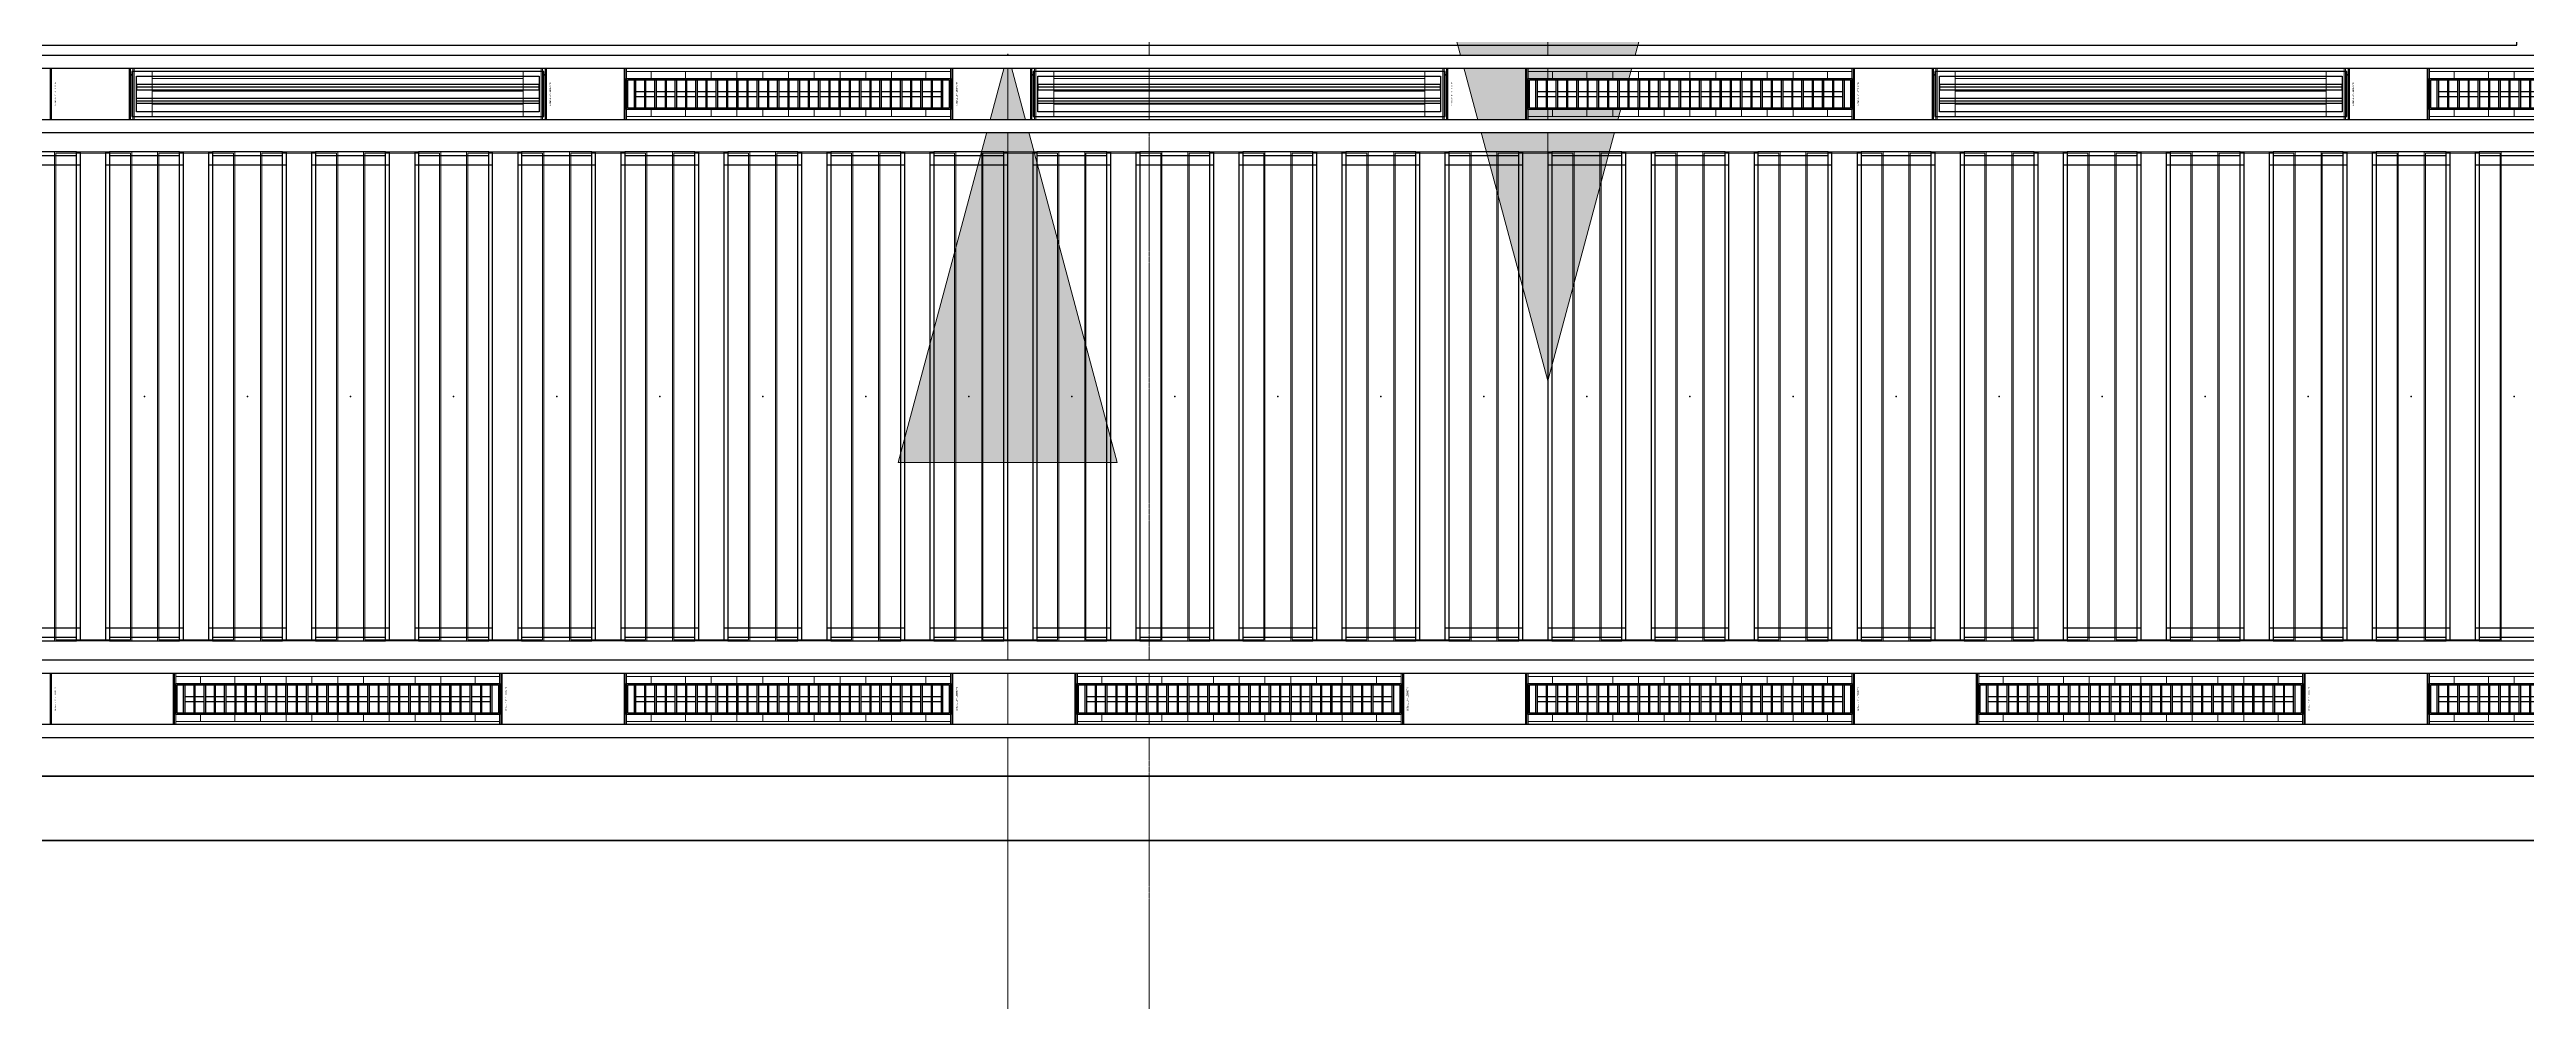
# Model space of a CAD drawing. Header units: millimetres. Extents: x 813027 to 1148939, y -931049 to -10.
# Drawn here: x 995771 to 1005388, y -115510 to -111812 of the extents above; entities that cross this region are included whole.
import ezdxf
from ezdxf.enums import TextEntityAlignment as Align

# ---------------------------------------------------------------- set-up
doc = ezdxf.new("R2010")
doc.units = ezdxf.units.MM
doc.linetypes.add('DPA_Grid _ Level 500', pattern=[5.5, 2.75, -0.75, 1.25, -0.75])
doc.linetypes.add('DPA_Hidden 50', pattern=[3, 2, -1])
for name, color, linetype in [('000 - WIPEOUT', 250, 'Continuous'), ('001 - ASCESSORIES', 1, 'Continuous'), ('A04_TUBE SERIES', 2, 'Continuous'), ('A11_ALU.SOLID SHEET', 7, 'Continuous')]:
    doc.layers.add(name, color=color, linetype=linetype)
for name, color, linetype, lineweight in [('A-GLAZ-CURT', 2, 'Continuous', 9), ('G-ANNO-TEXT', 3, 'Continuous', 9), ('I-WALL-E', 2, 'Continuous', 25), ('S-GRID', 251, 'Continuous', 9), ('WALL-E', 2, 'Continuous', 25)]:
    doc.layers.add(name, color=color, linetype=linetype, lineweight=lineweight)

# ---------------------------------------------------------------- blocks, each defined once
blk = doc.blocks.new('DPA_CP_Metal Ceiling Panel - Vertical Panel with Gap-13988918-4160 - LOWER PLATFORM LEVEL - REFLECTED CEILING GENERAL PLAN')
at = {"layer": 'A-GLAZ-CURT'}
for p, q in [((994596.3, -114111.8), (994596.3, -112211.8)), ((994596.3, -112211.8), (994896.3, -112211.8)), ((994596.3, -114111.8), (994596.3, -112211.8)), ((994596.3, -112211.8), (994896.3, -112211.8)), ((994896.3, -112211.8), (994596.3, -112211.8)), ((994596.3, -112211.8), (994596.3, -114111.8)), ((994896.3, -112211.8), (994596.3, -112211.8)), ((994596.3, -112211.8), (994596.3, -114111.8)), ((994596.3, -114111.8), (994596.3, -112211.8)), ((994596.3, -112211.8), (994896.3, -112211.8)), ((994601.3, -114106.8), (994601.3, -112216.8)), ((994601.3, -112216.8), (994891.3, -112216.8)), ((994891.3, -112216.8), (994891.3, -114106.8)), ((994896.3, -114111.8), (994896.3, -112211.8)), ((994896.3, -112211.8), (994896.3, -114111.8)), ((994896.3, -114111.8), (994896.3, -112211.8)), ((994896.3, -114111.8), (994896.3, -112211.8)), ((994896.3, -112211.8), (994896.3, -114111.8)), ((994596.3, -114111.8), (994896.3, -114111.8)), ((994896.3, -114111.8), (994596.3, -114111.8)), ((994596.3, -114111.8), (994896.3, -114111.8)), ((994596.3, -114111.8), (994896.3, -114111.8)), ((994896.3, -114111.8), (994596.3, -114111.8)), ((994601.3, -114106.8), (994891.3, -114106.8))]:
    blk.add_line(p, q, dxfattribs=at)
blk = doc.blocks.new('DPA_CP_Metal Ceiling Panel - Horizontal with Gap-20306943-4160 - LOWER PLATFORM LEVEL - REFLECTED CEILING GENERAL PLAN')
at = {"layer": 'A-GLAZ-CURT'}
for p, q in [((910029.8, -114474.3), (910029.8, -114199.3)), ((910029.8, -114199.3), (910512.8, -114199.3)), ((910029.8, -114474.3), (910029.8, -114199.3)), ((910029.8, -114199.3), (910512.8, -114199.3)), ((910512.8, -114199.3), (910029.8, -114199.3)), ((910029.8, -114199.3), (910029.8, -114474.3)), ((910512.8, -114199.3), (910029.8, -114199.3)), ((910029.8, -114199.3), (910029.8, -114474.3)), ((910029.8, -114474.3), (910029.8, -114199.3)), ((910029.8, -114199.3), (910512.8, -114199.3)), ((910034.8, -114469.3), (910034.8, -114204.3)), ((910034.8, -114204.3), (910507.8, -114204.3)), ((910507.8, -114204.3), (910507.8, -114469.3)), ((910512.8, -114474.3), (910512.8, -114199.3)), ((910512.8, -114199.3), (910512.8, -114474.3)), ((910512.8, -114474.3), (910512.8, -114199.3)), ((910512.8, -114474.3), (910512.8, -114199.3)), ((910512.8, -114199.3), (910512.8, -114474.3)), ((910029.8, -114474.3), (910512.8, -114474.3)), ((910512.8, -114474.3), (910029.8, -114474.3)), ((910029.8, -114474.3), (910512.8, -114474.3)), ((910029.8, -114474.3), (910512.8, -114474.3)), ((910512.8, -114474.3), (910029.8, -114474.3)), ((910034.8, -114469.3), (910507.8, -114469.3))]:
    blk.add_line(p, q, dxfattribs=at)
blk = doc.blocks.new('DPA_CP_Metal Ceiling Luminaire1 - Linear Luminaire 2-14739897-4160 - LOWER PLATFORM LEVEL - REFLECTED CEILING GENERAL PLAN')
at = {"layer": 'A-GLAZ-CURT'}
for p, q in [((901767.8, -114474.3), (901767.8, -114199.3)), ((901767.8, -114199.3), (903024.8, -114199.3)), ((901767.8, -114199.3), (901767.8, -114474.3)), ((903024.8, -114199.3), (901767.8, -114199.3)), ((901767.8, -114199.3), (903024.8, -114199.3)), ((903024.8, -114199.3), (903024.8, -114474.3)), ((903024.8, -114474.3), (903024.8, -114199.3)), ((901767.8, -114249.3), (901767.8, -114474.3)), ((901767.8, -114249.3), (903024.8, -114249.3)), ((903024.8, -114249.3), (903024.8, -114474.3)), ((901767.8, -114424.3), (903024.8, -114424.3)), ((903024.8, -114474.3), (901767.8, -114474.3)), ((903024.8, -114474.3), (901767.8, -114474.3)), ((901767.8, -114474.3), (903024.8, -114474.3))]:
    blk.add_line(p, q, dxfattribs=at)
at = {"layer": 'A-GLAZ-CURT', "linetype": 'DPA_Hidden 50'}
for p, q in [((901862.8, -114249.3), (901862.8, -114424.3)), ((901996.3, -114249.3), (901996.3, -114424.3)), ((902096.3, -114249.3), (902096.3, -114424.3)), ((902196.3, -114249.3), (902196.3, -114424.3)), ((902296.3, -114249.3), (902296.3, -114424.3)), ((902396.3, -114249.3), (902396.3, -114424.3)), ((902496.3, -114249.3), (902496.3, -114424.3)), ((902596.3, -114249.3), (902596.3, -114424.3)), ((902696.3, -114249.3), (902696.3, -114424.3)), ((902796.3, -114249.3), (902796.3, -114424.3)), ((902929.8, -114249.3), (902929.8, -114424.3))]:
    blk.add_line(p, q, dxfattribs=at)
blk = doc.blocks.new('DPA_CP_Metal Ceiling Air Supply - Linear Diffuser Air Supply-14762131-4160 - LOWER PLATFORM LEVEL - REFLECTED CEILING GENERAL PLAN')
at = {"layer": 'A-GLAZ-CURT'}
h = blk.add_hatch(dxfattribs=at)
h.set_pattern_fill('FP_13', color=256, style=0, pattern_type=2)
h.set_pattern_definition([(180, (909396.33, -109824.28), (6e-15, 50), [])])
h.paths.add_polyline_path([(908676.3, -109874.3), (910116.3, -109874.3), (910116.3, -109699.3), (908676.3, -109699.3)])
for p, q in [((908601.3, -109924.3), (908601.3, -109649.3)), ((908601.3, -109649.3), (910191.3, -109649.3)), ((908601.3, -109924.3), (908601.3, -109649.3)), ((908601.3, -109649.3), (910191.3, -109649.3)), ((910191.3, -109649.3), (908601.3, -109649.3)), ((908601.3, -109649.3), (908601.3, -109924.3)), ((910191.3, -109649.3), (908601.3, -109649.3)), ((908601.3, -109649.3), (908601.3, -109924.3)), ((908601.3, -109924.3), (908601.3, -109649.3)), ((908601.3, -109649.3), (910191.3, -109649.3)), ((908606.3, -109919.3), (908606.3, -109654.3)), ((908606.3, -109654.3), (910186.3, -109654.3)), ((910116.3, -109699.3), (908676.3, -109699.3)), ((908676.3, -109699.3), (908676.3, -109874.3)), ((908676.3, -109874.3), (908676.3, -109699.3)), ((908676.3, -109699.3), (910116.3, -109699.3)), ((908676.3, -109874.3), (908676.3, -109699.3)), ((908676.3, -109699.3), (910116.3, -109699.3)), ((910116.3, -109699.3), (908676.3, -109699.3)), ((908676.3, -109699.3), (908676.3, -109874.3)), ((910116.3, -109874.3), (910116.3, -109699.3)), ((910116.3, -109699.3), (910116.3, -109874.3)), ((910116.3, -109699.3), (910116.3, -109874.3)), ((910116.3, -109874.3), (910116.3, -109699.3)), ((910186.3, -109654.3), (910186.3, -109919.3)), ((910191.3, -109924.3), (910191.3, -109649.3)), ((910191.3, -109649.3), (910191.3, -109924.3)), ((910191.3, -109924.3), (910191.3, -109649.3)), ((910191.3, -109924.3), (910191.3, -109649.3)), ((910191.3, -109649.3), (910191.3, -109924.3)), ((908676.3, -109874.3), (910116.3, -109874.3)), ((910116.3, -109874.3), (908676.3, -109874.3)), ((910116.3, -109874.3), (908676.3, -109874.3)), ((908676.3, -109874.3), (910116.3, -109874.3)), ((908601.3, -109924.3), (910191.3, -109924.3)), ((910191.3, -109924.3), (908601.3, -109924.3)), ((908601.3, -109924.3), (910191.3, -109924.3)), ((908601.3, -109924.3), (910191.3, -109924.3)), ((910191.3, -109924.3), (908601.3, -109924.3)), ((908606.3, -109919.3), (910186.3, -109919.3))]:
    blk.add_line(p, q, dxfattribs=at)
blk = doc.blocks.new('DPA_CP_Metal Ceiling Panel - Horizontal with Gap-20308794-4160 - LOWER PLATFORM LEVEL - REFLECTED CEILING GENERAL PLAN')
at = {"layer": 'A-GLAZ-CURT'}
for p, q in [((910201.3, -109924.3), (910201.3, -109649.3)), ((910201.3, -109649.3), (910512.8, -109649.3)), ((910201.3, -109924.3), (910201.3, -109649.3)), ((910201.3, -109649.3), (910512.8, -109649.3)), ((910512.8, -109649.3), (910201.3, -109649.3)), ((910201.3, -109649.3), (910201.3, -109924.3)), ((910512.8, -109649.3), (910201.3, -109649.3)), ((910201.3, -109649.3), (910201.3, -109924.3)), ((910201.3, -109924.3), (910201.3, -109649.3)), ((910201.3, -109649.3), (910512.8, -109649.3)), ((910206.3, -109919.3), (910206.3, -109654.3)), ((910206.3, -109654.3), (910507.8, -109654.3)), ((910507.8, -109654.3), (910507.8, -109919.3)), ((910512.8, -109924.3), (910512.8, -109649.3)), ((910512.8, -109649.3), (910512.8, -109924.3)), ((910512.8, -109924.3), (910512.8, -109649.3)), ((910512.8, -109924.3), (910512.8, -109649.3)), ((910512.8, -109649.3), (910512.8, -109924.3)), ((910201.3, -109924.3), (910512.8, -109924.3)), ((910512.8, -109924.3), (910201.3, -109924.3)), ((910201.3, -109924.3), (910512.8, -109924.3)), ((910201.3, -109924.3), (910512.8, -109924.3)), ((910512.8, -109924.3), (910201.3, -109924.3)), ((910206.3, -109919.3), (910507.8, -109919.3))]:
    blk.add_line(p, q, dxfattribs=at)
blk = doc.blocks.new('C-2-PP21-AR-4160-01-B_20250829-084021_EXCL')
at = {"layer": 'A-GLAZ-CURT'}
for name, p in [('DPA_CP_Metal Ceiling Panel - Horizontal with Gap-20308794-4160 - LOWER PLATFORM LEVEL - REFLECTED CEILING GENERAL PLAN', (-961517.8, 103141.8)), ('DPA_CP_Metal Ceiling Air Supply - Linear Diffuser Air Supply-14762131-4160 - LOWER PLATFORM LEVEL - REFLECTED CEILING GENERAL PLAN', (-959596.3, 103141.8)), ('DPA_CP_Metal Ceiling Panel - Horizontal with Gap-20308794-4160 - LOWER PLATFORM LEVEL - REFLECTED CEILING GENERAL PLAN', (-959596.3, 103141.8)), ('DPA_CP_Metal Ceiling Luminaire1 - Linear Luminaire 2-14739897-4160 - LOWER PLATFORM LEVEL - REFLECTED CEILING GENERAL PLAN', (-950846.3, 107691.8)), ('DPA_CP_Metal Ceiling Panel - Horizontal with Gap-20308794-4160 - LOWER PLATFORM LEVEL - REFLECTED CEILING GENERAL PLAN', (-958017.8, 103141.8)), ('DPA_CP_Metal Ceiling Air Supply - Linear Diffuser Air Supply-14762131-4160 - LOWER PLATFORM LEVEL - REFLECTED CEILING GENERAL PLAN', (-956096.3, 103141.8)), ('DPA_CP_Metal Ceiling Panel - Horizontal with Gap-20308794-4160 - LOWER PLATFORM LEVEL - REFLECTED CEILING GENERAL PLAN', (-956096.3, 103141.8)), ('DPA_CP_Metal Ceiling Luminaire1 - Linear Luminaire 2-14739897-4160 - LOWER PLATFORM LEVEL - REFLECTED CEILING GENERAL PLAN', (-947346.3, 107691.8)), ('DPA_CP_Metal Ceiling Panel - Horizontal with Gap-20308794-4160 - LOWER PLATFORM LEVEL - REFLECTED CEILING GENERAL PLAN', (-954517.8, 103141.8)), ('DPA_CP_Metal Ceiling Air Supply - Linear Diffuser Air Supply-14762131-4160 - LOWER PLATFORM LEVEL - REFLECTED CEILING GENERAL PLAN', (-952596.3, 103141.8)), ('DPA_CP_Metal Ceiling Panel - Horizontal with Gap-20308794-4160 - LOWER PLATFORM LEVEL - REFLECTED CEILING GENERAL PLAN', (-952596.3, 103141.8)), ('DPA_CP_Metal Ceiling Luminaire1 - Linear Luminaire 2-14739897-4160 - LOWER PLATFORM LEVEL - REFLECTED CEILING GENERAL PLAN', (-943846.3, 107691.8)), ('DPA_CP_Metal Ceiling Panel - Vertical Panel with Gap-13988918-4160 - LOWER PLATFORM LEVEL - REFLECTED CEILING GENERAL PLAN', (-1045896.3, 105341.8)), ('DPA_CP_Metal Ceiling Panel - Vertical Panel with Gap-13988918-4160 - LOWER PLATFORM LEVEL - REFLECTED CEILING GENERAL PLAN', (-1045496.3, 105341.8)), ('DPA_CP_Metal Ceiling Panel - Vertical Panel with Gap-13988918-4160 - LOWER PLATFORM LEVEL - REFLECTED CEILING GENERAL PLAN', (-1045096.3, 105341.8)), ('DPA_CP_Metal Ceiling Panel - Vertical Panel with Gap-13988918-4160 - LOWER PLATFORM LEVEL - REFLECTED CEILING GENERAL PLAN', (-1044696.3, 105341.8)), ('DPA_CP_Metal Ceiling Panel - Vertical Panel with Gap-13988918-4160 - LOWER PLATFORM LEVEL - REFLECTED CEILING GENERAL PLAN', (-1044296.3, 105341.8)), ('DPA_CP_Metal Ceiling Panel - Vertical Panel with Gap-13988918-4160 - LOWER PLATFORM LEVEL - REFLECTED CEILING GENERAL PLAN', (-1043896.3, 105341.8)), ('DPA_CP_Metal Ceiling Panel - Vertical Panel with Gap-13988918-4160 - LOWER PLATFORM LEVEL - REFLECTED CEILING GENERAL PLAN', (-1043496.3, 105341.8)), ('DPA_CP_Metal Ceiling Panel - Vertical Panel with Gap-13988918-4160 - LOWER PLATFORM LEVEL - REFLECTED CEILING GENERAL PLAN', (-1043096.3, 105341.8)), ('DPA_CP_Metal Ceiling Panel - Vertical Panel with Gap-13988918-4160 - LOWER PLATFORM LEVEL - REFLECTED CEILING GENERAL PLAN', (-1042696.3, 105341.8)), ('DPA_CP_Metal Ceiling Panel - Vertical Panel with Gap-13988918-4160 - LOWER PLATFORM LEVEL - REFLECTED CEILING GENERAL PLAN', (-1042296.3, 105341.8)), ('DPA_CP_Metal Ceiling Panel - Vertical Panel with Gap-13988918-4160 - LOWER PLATFORM LEVEL - REFLECTED CEILING GENERAL PLAN', (-1041896.3, 105341.8)), ('DPA_CP_Metal Ceiling Panel - Vertical Panel with Gap-13988918-4160 - LOWER PLATFORM LEVEL - REFLECTED CEILING GENERAL PLAN', (-1041496.3, 105341.8)), ('DPA_CP_Metal Ceiling Panel - Vertical Panel with Gap-13988918-4160 - LOWER PLATFORM LEVEL - REFLECTED CEILING GENERAL PLAN', (-1041096.3, 105341.8)), ('DPA_CP_Metal Ceiling Panel - Vertical Panel with Gap-13988918-4160 - LOWER PLATFORM LEVEL - REFLECTED CEILING GENERAL PLAN', (-1040696.3, 105341.8)), ('DPA_CP_Metal Ceiling Panel - Vertical Panel with Gap-13988918-4160 - LOWER PLATFORM LEVEL - REFLECTED CEILING GENERAL PLAN', (-1040296.3, 105341.8)), ('DPA_CP_Metal Ceiling Panel - Vertical Panel with Gap-13988918-4160 - LOWER PLATFORM LEVEL - REFLECTED CEILING GENERAL PLAN', (-1039896.3, 105341.8)), ('DPA_CP_Metal Ceiling Panel - Vertical Panel with Gap-13988918-4160 - LOWER PLATFORM LEVEL - REFLECTED CEILING GENERAL PLAN', (-1039496.3, 105341.8)), ('DPA_CP_Metal Ceiling Panel - Vertical Panel with Gap-13988918-4160 - LOWER PLATFORM LEVEL - REFLECTED CEILING GENERAL PLAN', (-1039096.3, 105341.8)), ('DPA_CP_Metal Ceiling Panel - Vertical Panel with Gap-13988918-4160 - LOWER PLATFORM LEVEL - REFLECTED CEILING GENERAL PLAN', (-1038696.3, 105341.8)), ('DPA_CP_Metal Ceiling Panel - Vertical Panel with Gap-13988918-4160 - LOWER PLATFORM LEVEL - REFLECTED CEILING GENERAL PLAN', (-1038296.3, 105341.8)), ('DPA_CP_Metal Ceiling Panel - Vertical Panel with Gap-13988918-4160 - LOWER PLATFORM LEVEL - REFLECTED CEILING GENERAL PLAN', (-1037896.3, 105341.8)), ('DPA_CP_Metal Ceiling Panel - Vertical Panel with Gap-13988918-4160 - LOWER PLATFORM LEVEL - REFLECTED CEILING GENERAL PLAN', (-1037496.3, 105341.8)), ('DPA_CP_Metal Ceiling Panel - Vertical Panel with Gap-13988918-4160 - LOWER PLATFORM LEVEL - REFLECTED CEILING GENERAL PLAN', (-1037096.3, 105341.8)), ('DPA_CP_Metal Ceiling Panel - Vertical Panel with Gap-13988918-4160 - LOWER PLATFORM LEVEL - REFLECTED CEILING GENERAL PLAN', (-1036696.3, 105341.8)), ('DPA_CP_Metal Ceiling Panel - Horizontal with Gap-20306943-4160 - LOWER PLATFORM LEVEL - REFLECTED CEILING GENERAL PLAN', (-961346.3, 105341.8)), ('DPA_CP_Metal Ceiling Luminaire1 - Linear Luminaire 2-14739897-4160 - LOWER PLATFORM LEVEL - REFLECTED CEILING GENERAL PLAN', (-952596.3, 105341.8)), ('DPA_CP_Metal Ceiling Panel - Horizontal with Gap-20306943-4160 - LOWER PLATFORM LEVEL - REFLECTED CEILING GENERAL PLAN', (-959596.3, 105341.8)), ('DPA_CP_Metal Ceiling Luminaire1 - Linear Luminaire 2-14739897-4160 - LOWER PLATFORM LEVEL - REFLECTED CEILING GENERAL PLAN', (-950846.3, 105341.8)), ('DPA_CP_Metal Ceiling Panel - Horizontal with Gap-20306943-4160 - LOWER PLATFORM LEVEL - REFLECTED CEILING GENERAL PLAN', (-957846.3, 105341.8)), ('DPA_CP_Metal Ceiling Luminaire1 - Linear Luminaire 2-14739897-4160 - LOWER PLATFORM LEVEL - REFLECTED CEILING GENERAL PLAN', (-949096.3, 105341.8)), ('DPA_CP_Metal Ceiling Panel - Horizontal with Gap-20306943-4160 - LOWER PLATFORM LEVEL - REFLECTED CEILING GENERAL PLAN', (-956096.3, 105341.8)), ('DPA_CP_Metal Ceiling Luminaire1 - Linear Luminaire 2-14739897-4160 - LOWER PLATFORM LEVEL - REFLECTED CEILING GENERAL PLAN', (-947346.3, 105341.8)), ('DPA_CP_Metal Ceiling Panel - Horizontal with Gap-20306943-4160 - LOWER PLATFORM LEVEL - REFLECTED CEILING GENERAL PLAN', (-954346.3, 105341.8)), ('DPA_CP_Metal Ceiling Luminaire1 - Linear Luminaire 2-14739897-4160 - LOWER PLATFORM LEVEL - REFLECTED CEILING GENERAL PLAN', (-945596.3, 105341.8)), ('DPA_CP_Metal Ceiling Panel - Horizontal with Gap-20306943-4160 - LOWER PLATFORM LEVEL - REFLECTED CEILING GENERAL PLAN', (-952596.3, 105341.8)), ('DPA_CP_Metal Ceiling Luminaire1 - Linear Luminaire 2-14739897-4160 - LOWER PLATFORM LEVEL - REFLECTED CEILING GENERAL PLAN', (-943846.3, 105341.8))]:
    blk.add_blockref(name, p, dxfattribs=at)
blk = doc.blocks.new('*U485')
at = {"color": 1}
blk.add_wipeout([(628.5, -60), (-628.5, -60), (-628.5, 60), (628.5, 60)], dxfattribs=at).dxf.layer = '000 - WIPEOUT'
at = {"layer": '001 - ASCESSORIES', "color": 0}
blk.add_lwpolyline([(628.5, -60), (-628.5, -60), (-628.5, 60), (628.5, 60)], close=True, dxfattribs=at)
at = {"layer": '001 - ASCESSORIES'}
for points in [[(623.5, -55), (-623.5, -55), (-623.5, 55), (623.5, 55)], [(-593.5, -55), (-598.5, -55), (-598.5, 55), (-593.5, 55)], [(-558.8, -55), (-553.8, -55), (-553.8, 55), (-558.8, 55)], [(-514, -55), (-519, -55), (-519, 55), (-514, 55)], [(-479.3, -55), (-474.3, -55), (-474.3, 55), (-479.3, 55)], [(-434.6, -55), (-439.6, -55), (-439.6, 55), (-434.6, 55)], [(-399.8, -55), (-394.8, -55), (-394.8, 55), (-399.8, 55)], [(-355.1, -55), (-360.1, -55), (-360.1, 55), (-355.1, 55)], [(-320.4, -55), (-315.4, -55), (-315.4, 55), (-320.4, 55)], [(-275.6, -55), (-280.6, -55), (-280.6, 55), (-275.6, 55)], [(-240.9, -55), (-235.9, -55), (-235.9, 55), (-240.9, 55)], [(-196.2, -55), (-201.2, -55), (-201.2, 55), (-196.2, 55)], [(-161.4, -55), (-156.4, -55), (-156.4, 55), (-161.4, 55)], [(-116.7, -55), (-121.7, -55), (-121.7, 55), (-116.7, 55)], [(-82, -55), (-77, -55), (-77, 55), (-82, 55)], [(-37.2, -55), (-42.2, -55), (-42.2, 55), (-37.2, 55)], [(-2.5, -55), (2.5, -55), (2.5, 55), (-2.5, 55)], [(42.2, -55), (37.2, -55), (37.2, 55), (42.2, 55)], [(77, -55), (82, -55), (82, 55), (77, 55)], [(121.7, -55), (116.7, -55), (116.7, 55), (121.7, 55)], [(156.4, -55), (161.4, -55), (161.4, 55), (156.4, 55)], [(201.2, -55), (196.2, -55), (196.2, 55), (201.2, 55)], [(235.9, -55), (240.9, -55), (240.9, 55), (235.9, 55)], [(280.6, -55), (275.6, -55), (275.6, 55), (280.6, 55)], [(315.4, -55), (320.4, -55), (320.4, 55), (315.4, 55)], [(360.1, -55), (355.1, -55), (355.1, 55), (360.1, 55)], [(394.8, -55), (399.8, -55), (399.8, 55), (394.8, 55)], [(439.6, -55), (434.6, -55), (434.6, 55), (439.6, 55)], [(474.3, -55), (479.3, -55), (479.3, 55), (474.3, 55)], [(519, -55), (514, -55), (514, 55), (519, 55)], [(553.8, -55), (558.8, -55), (558.8, 55), (553.8, 55)], [(598.5, -55), (593.5, -55), (593.5, 55), (598.5, 55)]]:
    blk.add_lwpolyline(points, close=True, dxfattribs=at)
for points in [[(-593.5, 10), (-558.8, 10)], [(-553.8, 10), (-519, 10)], [(-514, 10), (-479.3, 10)], [(-474.3, 10), (-439.6, 10)], [(-434.6, 10), (-399.8, 10)], [(-394.8, 10), (-360.1, 10)], [(-355.1, 10), (-320.4, 10)], [(-315.4, 10), (-280.6, 10)], [(-275.6, 10), (-240.9, 10)], [(-235.9, 10), (-201.2, 10)], [(-196.2, 10), (-161.4, 10)], [(-156.4, 10), (-121.7, 10)], [(-116.7, 10), (-82, 10)], [(-77, 10), (-42.2, 10)], [(-37.2, 10), (-2.5, 10)], [(2.5, 10), (37.2, 10)], [(42.2, 10), (77, 10)], [(82, 10), (116.7, 10)], [(121.7, 10), (156.4, 10)], [(161.4, 10), (196.2, 10)], [(201.2, 10), (235.9, 10)], [(240.9, 10), (275.6, 10)], [(280.6, 10), (315.4, 10)], [(320.4, 10), (355.1, 10)], [(360.1, 10), (394.8, 10)], [(399.8, 10), (434.6, 10)], [(439.6, 10), (474.3, 10)], [(479.3, 10), (514, 10)], [(519, 10), (553.8, 10)], [(558.8, 10), (593.5, 10)], [(-593.5, -10), (-558.8, -10)], [(-553.8, -10), (-519, -10)], [(-514, -10), (-479.3, -10)], [(-474.3, -10), (-439.6, -10)], [(-434.6, -10), (-399.8, -10)], [(-394.8, -10), (-360.1, -10)], [(-355.1, -10), (-320.4, -10)], [(-315.4, -10), (-280.6, -10)], [(-275.6, -10), (-240.9, -10)], [(-235.9, -10), (-201.2, -10)], [(-196.2, -10), (-161.4, -10)], [(-156.4, -10), (-121.7, -10)], [(-116.7, -10), (-82, -10)], [(-77, -10), (-42.2, -10)], [(-37.2, -10), (-2.5, -10)], [(2.5, -10), (37.2, -10)], [(42.2, -10), (77, -10)], [(82, -10), (116.7, -10)], [(121.7, -10), (156.4, -10)], [(161.4, -10), (196.2, -10)], [(201.2, -10), (235.9, -10)], [(240.9, -10), (275.6, -10)], [(280.6, -10), (315.4, -10)], [(320.4, -10), (355.1, -10)], [(360.1, -10), (394.8, -10)], [(399.8, -10), (434.6, -10)], [(439.6, -10), (474.3, -10)], [(479.3, -10), (514, -10)], [(519, -10), (553.8, -10)], [(558.8, -10), (593.5, -10)]]:
    blk.add_lwpolyline(points, dxfattribs=at)
blk = doc.blocks.new('*U493')
at = {"layer": 'A11_ALU.SOLID SHEET', "color": 0}
blk.add_lwpolyline([(483, -98.8), (483, 98.8), (0, 98.8), (0, -98.8)], close=True, dxfattribs=at)
at = {"layer": 'Defpoints', "color": 250}
blk.add_point((0, 0), dxfattribs=at)
blk.add_text('AL.SHEET-HAT-TYPE-R', height=6, rotation=270, dxfattribs=at).set_placement((15, 0), align=Align.BOTTOM_CENTER)
blk = doc.blocks.new('*U484')
at = {"layer": '001 - ASCESSORIES', "color": 0, "linetype": 'ByBlock'}
blk.add_lwpolyline([(800, 87.5), (-800, 87.5), (-800, -87.5), (800, -87.5)], close=True, dxfattribs=at)
at = {"layer": '001 - ASCESSORIES', "linetype": 'ByBlock'}
for points in [[(-781.5, 69), (781.5, 69), (781.5, -69), (-781.5, -69)], [(781.5, 36.3), (-781.5, 36.3), (-781.5, 16.3), (781.5, 16.3)], [(-781.5, -16.3), (781.5, -16.3), (781.5, -36.3), (-781.5, -36.3)]]:
    blk.add_lwpolyline(points, close=True, dxfattribs=at)
for points in [[(781.5, 26.3), (-781.5, 26.3)], [(-781.5, -26.3), (781.5, -26.3)]]:
    blk.add_lwpolyline(points, dxfattribs=at)
blk = doc.blocks.new('*U488')
at = {"layer": 'A11_ALU.SOLID SHEET', "color": 0}
blk.add_lwpolyline([(311.5, -98.8), (311.5, 98.8), (0, 98.8), (0, -98.8)], close=True, dxfattribs=at)
at = {"layer": 'Defpoints', "color": 250}
blk.add_point((0, 0), dxfattribs=at)
blk.add_text('AL.SHEET-HAT-TYPE-R', height=6, rotation=270, dxfattribs=at).set_placement((15, 0), align=Align.BOTTOM_CENTER)
blk = doc.blocks.new('*U495')
blk.add_attdef('EXTR.OVL-LENGTH_', (-25, -59.1), '', height=5)
blk.add_wipeout([(-25, 0), (25, 0), (25, 134900), (-25, 134900)]).dxf.layer = '000 - WIPEOUT'
at = {"layer": 'A04_TUBE SERIES', "color": 0}
blk.add_lwpolyline([(-25, 0), (25, 0), (25, 134900), (-25, 134900)], close=True, dxfattribs=at)
blk = doc.blocks.new('*U492')
blk.add_attdef('EXTR.OVL-LENGTH_', (-25, -59.1), '', height=5)
blk.add_wipeout([(-25, 0), (25, 0), (25, 134900), (-25, 134900)]).dxf.layer = '000 - WIPEOUT'
at = {"layer": 'A04_TUBE SERIES', "color": 0}
blk.add_lwpolyline([(-25, 0), (25, 0), (25, 134900), (-25, 134900)], close=True, dxfattribs=at)
blk = doc.blocks.new('*U515')
for p, q in [((-900.3, -35750), (-900.3, -35450)), ((900, -35450), (900, -35750)), ((-900.3, -36150), (-900.3, -35850)), ((900, -35850), (900, -36150)), ((-900.3, -36550), (-900.3, -36250)), ((900, -36250), (900, -36550)), ((-900.3, -36950), (-900.3, -36650)), ((900, -36650), (900, -36950)), ((-900.3, -37350), (-900.3, -37050)), ((900, -37050), (900, -37350)), ((-900.3, -37750), (-900.3, -37450)), ((900, -37450), (900, -37750)), ((-900.3, -38150), (-900.3, -37850)), ((900, -37850), (900, -38150)), ((-900.3, -38550), (-900.3, -38250)), ((900, -38250), (900, -38550)), ((-900.3, -38950), (-900.3, -38650)), ((900, -38650), (900, -38950)), ((-900.3, -39350), (-900.3, -39050)), ((900, -39050), (900, -39350)), ((-900.3, -39750), (-900.3, -39450)), ((900, -39450), (900, -39750)), ((-900.3, -40150), (-900.3, -39850)), ((900, -39850), (900, -40150)), ((-900.3, -40550), (-900.3, -40250)), ((900, -40250), (900, -40550)), ((-900.3, -40950), (-900.3, -40650)), ((900, -40650), (900, -40950)), ((-900.3, -41350), (-900.3, -41050)), ((900, -41050), (900, -41350)), ((-900.3, -41750), (-900.3, -41450)), ((900, -41450), (900, -41750)), ((-900.3, -42150), (-900.3, -41850)), ((900, -41850), (900, -42150)), ((-900.3, -42550), (-900.3, -42250)), ((900, -42250), (900, -42550)), ((-900.3, -42950), (-900.3, -42650)), ((900, -42650), (900, -42950)), ((-900.3, -43350), (-900.3, -43050)), ((900, -43050), (900, -43350)), ((-900.3, -43750), (-900.3, -43450)), ((900, -43450), (900, -43750)), ((-900.3, -44150), (-900.3, -43850)), ((900, -43850), (900, -44150)), ((-900.3, -44550), (-900.3, -44250)), ((900, -44250), (900, -44550)), ((-900.3, -44950), (-900.3, -44650)), ((900, -44650), (900, -44950)), ((-900.3, -45350), (-900.3, -45050)), ((900, -45050), (900, -45350))]:
    blk.add_line(p, q)
for p in [(0, -36000), (0, -36400), (0, -36800), (0, -37200), (0, -37600), (0, -38000), (0, -38400), (0, -38800), (0, -39200), (0, -39600), (0, -40000), (0, -40400), (0, -40800), (0, -41200), (0, -41600), (0, -42000), (0, -42400), (0, -42800), (0, -43200), (0, -43600), (0, -44000), (0, -44400), (0, -44800), (0, -45200)]:
    blk.add_point(p)
at = {"layer": 'A11_ALU.SOLID SHEET', "color": 0}
for points in [[(-950, -35736), (-936, -35736), (-936, -35464), (-950, -35464)], [(950, -35464), (936, -35464), (936, -35736), (950, -35736)], [(-950, -35736), (950, -35736), (950, -35750), (-950, -35750)], [(-950, -35850), (950, -35850), (950, -35864), (-950, -35864)], [(-950, -36136), (-936, -36136), (-936, -35864), (-950, -35864)], [(950, -35864), (936, -35864), (936, -36136), (950, -36136)], [(-950, -36136), (950, -36136), (950, -36150), (-950, -36150)], [(-950, -36250), (950, -36250), (950, -36264), (-950, -36264)], [(-950, -36536), (-936, -36536), (-936, -36264), (-950, -36264)], [(950, -36264), (936, -36264), (936, -36536), (950, -36536)], [(-950, -36536), (950, -36536), (950, -36550), (-950, -36550)], [(-950, -36650), (950, -36650), (950, -36664), (-950, -36664)], [(-950, -36936), (-936, -36936), (-936, -36664), (-950, -36664)], [(950, -36664), (936, -36664), (936, -36936), (950, -36936)], [(-950, -36936), (950, -36936), (950, -36950), (-950, -36950)], [(-950, -37050), (950, -37050), (950, -37064), (-950, -37064)], [(-950, -37336), (-936, -37336), (-936, -37064), (-950, -37064)], [(950, -37064), (936, -37064), (936, -37336), (950, -37336)], [(-950, -37336), (950, -37336), (950, -37350), (-950, -37350)], [(-950, -37450), (950, -37450), (950, -37464), (-950, -37464)], [(-950, -37736), (-936, -37736), (-936, -37464), (-950, -37464)], [(950, -37464), (936, -37464), (936, -37736), (950, -37736)], [(-950, -37736), (950, -37736), (950, -37750), (-950, -37750)], [(-950, -37850), (950, -37850), (950, -37864), (-950, -37864)], [(-950, -38136), (-936, -38136), (-936, -37864), (-950, -37864)], [(950, -37864), (936, -37864), (936, -38136), (950, -38136)], [(-950, -38136), (950, -38136), (950, -38150), (-950, -38150)], [(-950, -38250), (950, -38250), (950, -38264), (-950, -38264)], [(-950, -38536), (-936, -38536), (-936, -38264), (-950, -38264)], [(950, -38264), (936, -38264), (936, -38536), (950, -38536)], [(-950, -38536), (950, -38536), (950, -38550), (-950, -38550)], [(-950, -38650), (950, -38650), (950, -38664), (-950, -38664)], [(-950, -38936), (-936, -38936), (-936, -38664), (-950, -38664)], [(950, -38664), (936, -38664), (936, -38936), (950, -38936)], [(-950, -38936), (950, -38936), (950, -38950), (-950, -38950)], [(-950, -39050), (950, -39050), (950, -39064), (-950, -39064)], [(-950, -39336), (-936, -39336), (-936, -39064), (-950, -39064)], [(950, -39064), (936, -39064), (936, -39336), (950, -39336)], [(-950, -39336), (950, -39336), (950, -39350), (-950, -39350)], [(-950, -39450), (950, -39450), (950, -39464), (-950, -39464)], [(-950, -39736), (-936, -39736), (-936, -39464), (-950, -39464)], [(950, -39464), (936, -39464), (936, -39736), (950, -39736)], [(-950, -39736), (950, -39736), (950, -39750), (-950, -39750)], [(-950, -39850), (950, -39850), (950, -39864), (-950, -39864)], [(-950, -40136), (-936, -40136), (-936, -39864), (-950, -39864)], [(950, -39864), (936, -39864), (936, -40136), (950, -40136)], [(-950, -40136), (950, -40136), (950, -40150), (-950, -40150)], [(-950, -40250), (950, -40250), (950, -40264), (-950, -40264)], [(-950, -40536), (-936, -40536), (-936, -40264), (-950, -40264)], [(950, -40264), (936, -40264), (936, -40536), (950, -40536)], [(-950, -40536), (950, -40536), (950, -40550), (-950, -40550)], [(-950, -40650), (950, -40650), (950, -40664), (-950, -40664)], [(-950, -40936), (-936, -40936), (-936, -40664), (-950, -40664)], [(950, -40664), (936, -40664), (936, -40936), (950, -40936)], [(-950, -40936), (950, -40936), (950, -40950), (-950, -40950)], [(-950, -41050), (950, -41050), (950, -41064), (-950, -41064)], [(-950, -41336), (-936, -41336), (-936, -41064), (-950, -41064)], [(950, -41064), (936, -41064), (936, -41336), (950, -41336)], [(-950, -41336), (950, -41336), (950, -41350), (-950, -41350)], [(-950, -41450), (950, -41450), (950, -41464), (-950, -41464)], [(-950, -41736), (-936, -41736), (-936, -41464), (-950, -41464)], [(950, -41464), (936, -41464), (936, -41736), (950, -41736)], [(-950, -41736), (950, -41736), (950, -41750), (-950, -41750)], [(-950, -41850), (950, -41850), (950, -41864), (-950, -41864)], [(-950, -42136), (-936, -42136), (-936, -41864), (-950, -41864)], [(950, -41864), (936, -41864), (936, -42136), (950, -42136)], [(-950, -42136), (950, -42136), (950, -42150), (-950, -42150)], [(-950, -42250), (950, -42250), (950, -42264), (-950, -42264)], [(-950, -42536), (-936, -42536), (-936, -42264), (-950, -42264)], [(950, -42264), (936, -42264), (936, -42536), (950, -42536)], [(-950, -42536), (950, -42536), (950, -42550), (-950, -42550)], [(-950, -42650), (950, -42650), (950, -42664), (-950, -42664)], [(-950, -42936), (-936, -42936), (-936, -42664), (-950, -42664)], [(950, -42664), (936, -42664), (936, -42936), (950, -42936)], [(-950, -42936), (950, -42936), (950, -42950), (-950, -42950)], [(-950, -43050), (950, -43050), (950, -43064), (-950, -43064)], [(-950, -43336), (-936, -43336), (-936, -43064), (-950, -43064)], [(950, -43064), (936, -43064), (936, -43336), (950, -43336)], [(-950, -43336), (950, -43336), (950, -43350), (-950, -43350)], [(-950, -43450), (950, -43450), (950, -43464), (-950, -43464)], [(-950, -43736), (-936, -43736), (-936, -43464), (-950, -43464)], [(950, -43464), (936, -43464), (936, -43736), (950, -43736)], [(-950, -43736), (950, -43736), (950, -43750), (-950, -43750)], [(-950, -43850), (950, -43850), (950, -43864), (-950, -43864)], [(-950, -44136), (-936, -44136), (-936, -43864), (-950, -43864)], [(950, -43864), (936, -43864), (936, -44136), (950, -44136)], [(-950, -44136), (950, -44136), (950, -44150), (-950, -44150)], [(-950, -44250), (950, -44250), (950, -44264), (-950, -44264)], [(-950, -44536), (-936, -44536), (-936, -44264), (-950, -44264)], [(950, -44264), (936, -44264), (936, -44536), (950, -44536)], [(-950, -44536), (950, -44536), (950, -44550), (-950, -44550)], [(-950, -44650), (950, -44650), (950, -44664), (-950, -44664)], [(-950, -44936), (-936, -44936), (-936, -44664), (-950, -44664)], [(950, -44664), (936, -44664), (936, -44936), (950, -44936)], [(-950, -44936), (950, -44936), (950, -44950), (-950, -44950)], [(-950, -45050), (950, -45050), (950, -45064), (-950, -45064)], [(-950, -45336), (-936, -45336), (-936, -45064), (-950, -45064)], [(950, -45064), (936, -45064), (936, -45336), (950, -45336)]]:
    blk.add_lwpolyline(points, close=True, dxfattribs=at)
blk = doc.blocks.new('C-2-PP21-AR-4160-01-B_20250829-084416_NEWCL')
blk.add_lwpolyline([(-117350, -5345), (-113350, -5345), (-113350, -5347), (-96550, -5347), (-96550, -2450), (-92235, -2450), (-92235, -6455), (-84190, -6455), (-84190, -5820), (-81330, -5820), (-81330, -5345), (-56900, -5345), (-56900, -6455), (-41740, -6455), (-41740, -2500), (-29350, -2500), (-29350, -5482), (-19750, -5482), (-19750, -5480), (-19400, -5480), (-19400, -7995), (-19350, -7995), (-19350, -9295), (-154550, -9295)])
for name, p in [('*U488', (-51316.5, -6645)), ('*U484', (-50200, -6645)), ('*U488', (-47816.5, -6645)), ('*U484', (-46700, -6645)), ('*U488', (-45895, -6645)), ('*U488', (-44316.5, -6645)), ('*U484', (-43200, -6645)), ('*U493', (-47816.5, -8995))]:
    blk.add_blockref(name, p)
at = {"rotation": 90}
blk.add_blockref('*U515', (-86950, -7820), dxfattribs=at)
for p in [(-48450, -6645), (-44950, -6645), (-41450, -6645), (-48450, -8995), (-46700, -8995), (-41450, -8995)]:
    blk.add_blockref('*U485', p)
for name, p in [('*U488', (-49395, -6645)), ('*U488', (-42395, -6645)), ('*U493', (-49566.5, -8995)), ('*U493', (-42566.5, -8995))]:
    blk.add_blockref(name, p)
at = {"rotation": 270}
for p in [(-154400, -6520), (-154400, -6770)]:
    blk.add_blockref('*U492', p, dxfattribs=at)
for p in [(-50200, -8995), (-43200, -8995)]:
    blk.add_blockref('*U485', p)
for p in [(-51316.5, -8995), (-44316.5, -8995)]:
    blk.add_blockref('*U493', p)
blk.add_blockref('*U485', (-44950, -8995))
blk.add_blockref('*U493', (-46066.5, -8995))
for p in [(-154400, -8870), (-154400, -9120)]:
    blk.add_blockref('*U495', p, dxfattribs=at)

msp = doc.modelspace()

# ---------------------------------------------------------------- hatches: boundary and pattern name
at = {"layer": 'G-ANNO-TEXT'}
for points in [[(1001588, -113099.3), (1001989.9, -111599.3), (1001186.1, -111599.3)], [(999491.2, -111829.3), (999065.8, -113416.8), (999916.5, -113416.8)]]:
    msp.add_hatch(color=7, dxfattribs=at).paths.add_polyline_path(points)

# ---------------------------------------------------------------- linework, layer by layer
at = {"layer": 'G-ANNO-TEXT', "color": 7}
for p, q in [((1001588, -113099.3), (1001588, -98809.1)), ((1001186.1, -111599.3), (1001588, -113099.3)), ((1001588, -113099.3), (1001989.9, -111599.3)), ((999491.2, -111829.3), (999065.8, -113416.8)), ((999916.5, -113416.8), (999491.2, -111829.3)), ((999491.2, -111829.3), (999491.2, -129364.6)), ((999065.8, -113416.8), (999916.5, -113416.8))]:
    msp.add_line(p, q, dxfattribs=at)
at = {"layer": 'I-WALL-E'}
for p, q in [((996095, -111910), (996085, -111910)), ((996085, -111910), (996095, -111910)), ((997695, -111910), (997685, -111910)), ((997685, -111910), (997695, -111910)), ((999595, -111910), (999585, -111910)), ((999585, -111910), (999595, -111910)), ((1001195, -111910), (1001185, -111910)), ((1001185, -111910), (1001195, -111910)), ((1003095, -111910), (1003085, -111910)), ((1003085, -111910), (1003095, -111910)), ((1004695, -111910), (1004685, -111910)), ((1004685, -111910), (1004695, -111910))]:
    msp.add_line(p, q, dxfattribs=at)
at = {"layer": 'S-GRID', "linetype": 'DPA_Grid _ Level 500'}
msp.add_line((1000040, -191381.7), (1000040, -15135.4), dxfattribs=at)
at = {"layer": 'WALL-E'}
for p, q in [((1027740, -114635), (892540, -114635)), ((892540, -114635), (1027740, -114635)), ((1027990, -114885), (892290, -114885)), ((892290, -114885), (1027990, -114885))]:
    msp.add_line(p, q, dxfattribs=at)

# ---------------------------------------------------------------- block references
msp.add_blockref('C-2-PP21-AR-4160-01-B_20250829-084021_EXCL', (1047090, -105340))

# ---------------------------------------------------------------- next in the draw order: block references
msp.add_blockref('C-2-PP21-AR-4160-01-B_20250829-084416_NEWCL', (1047090, -105340))

doc.saveas('drawing.dxf')
